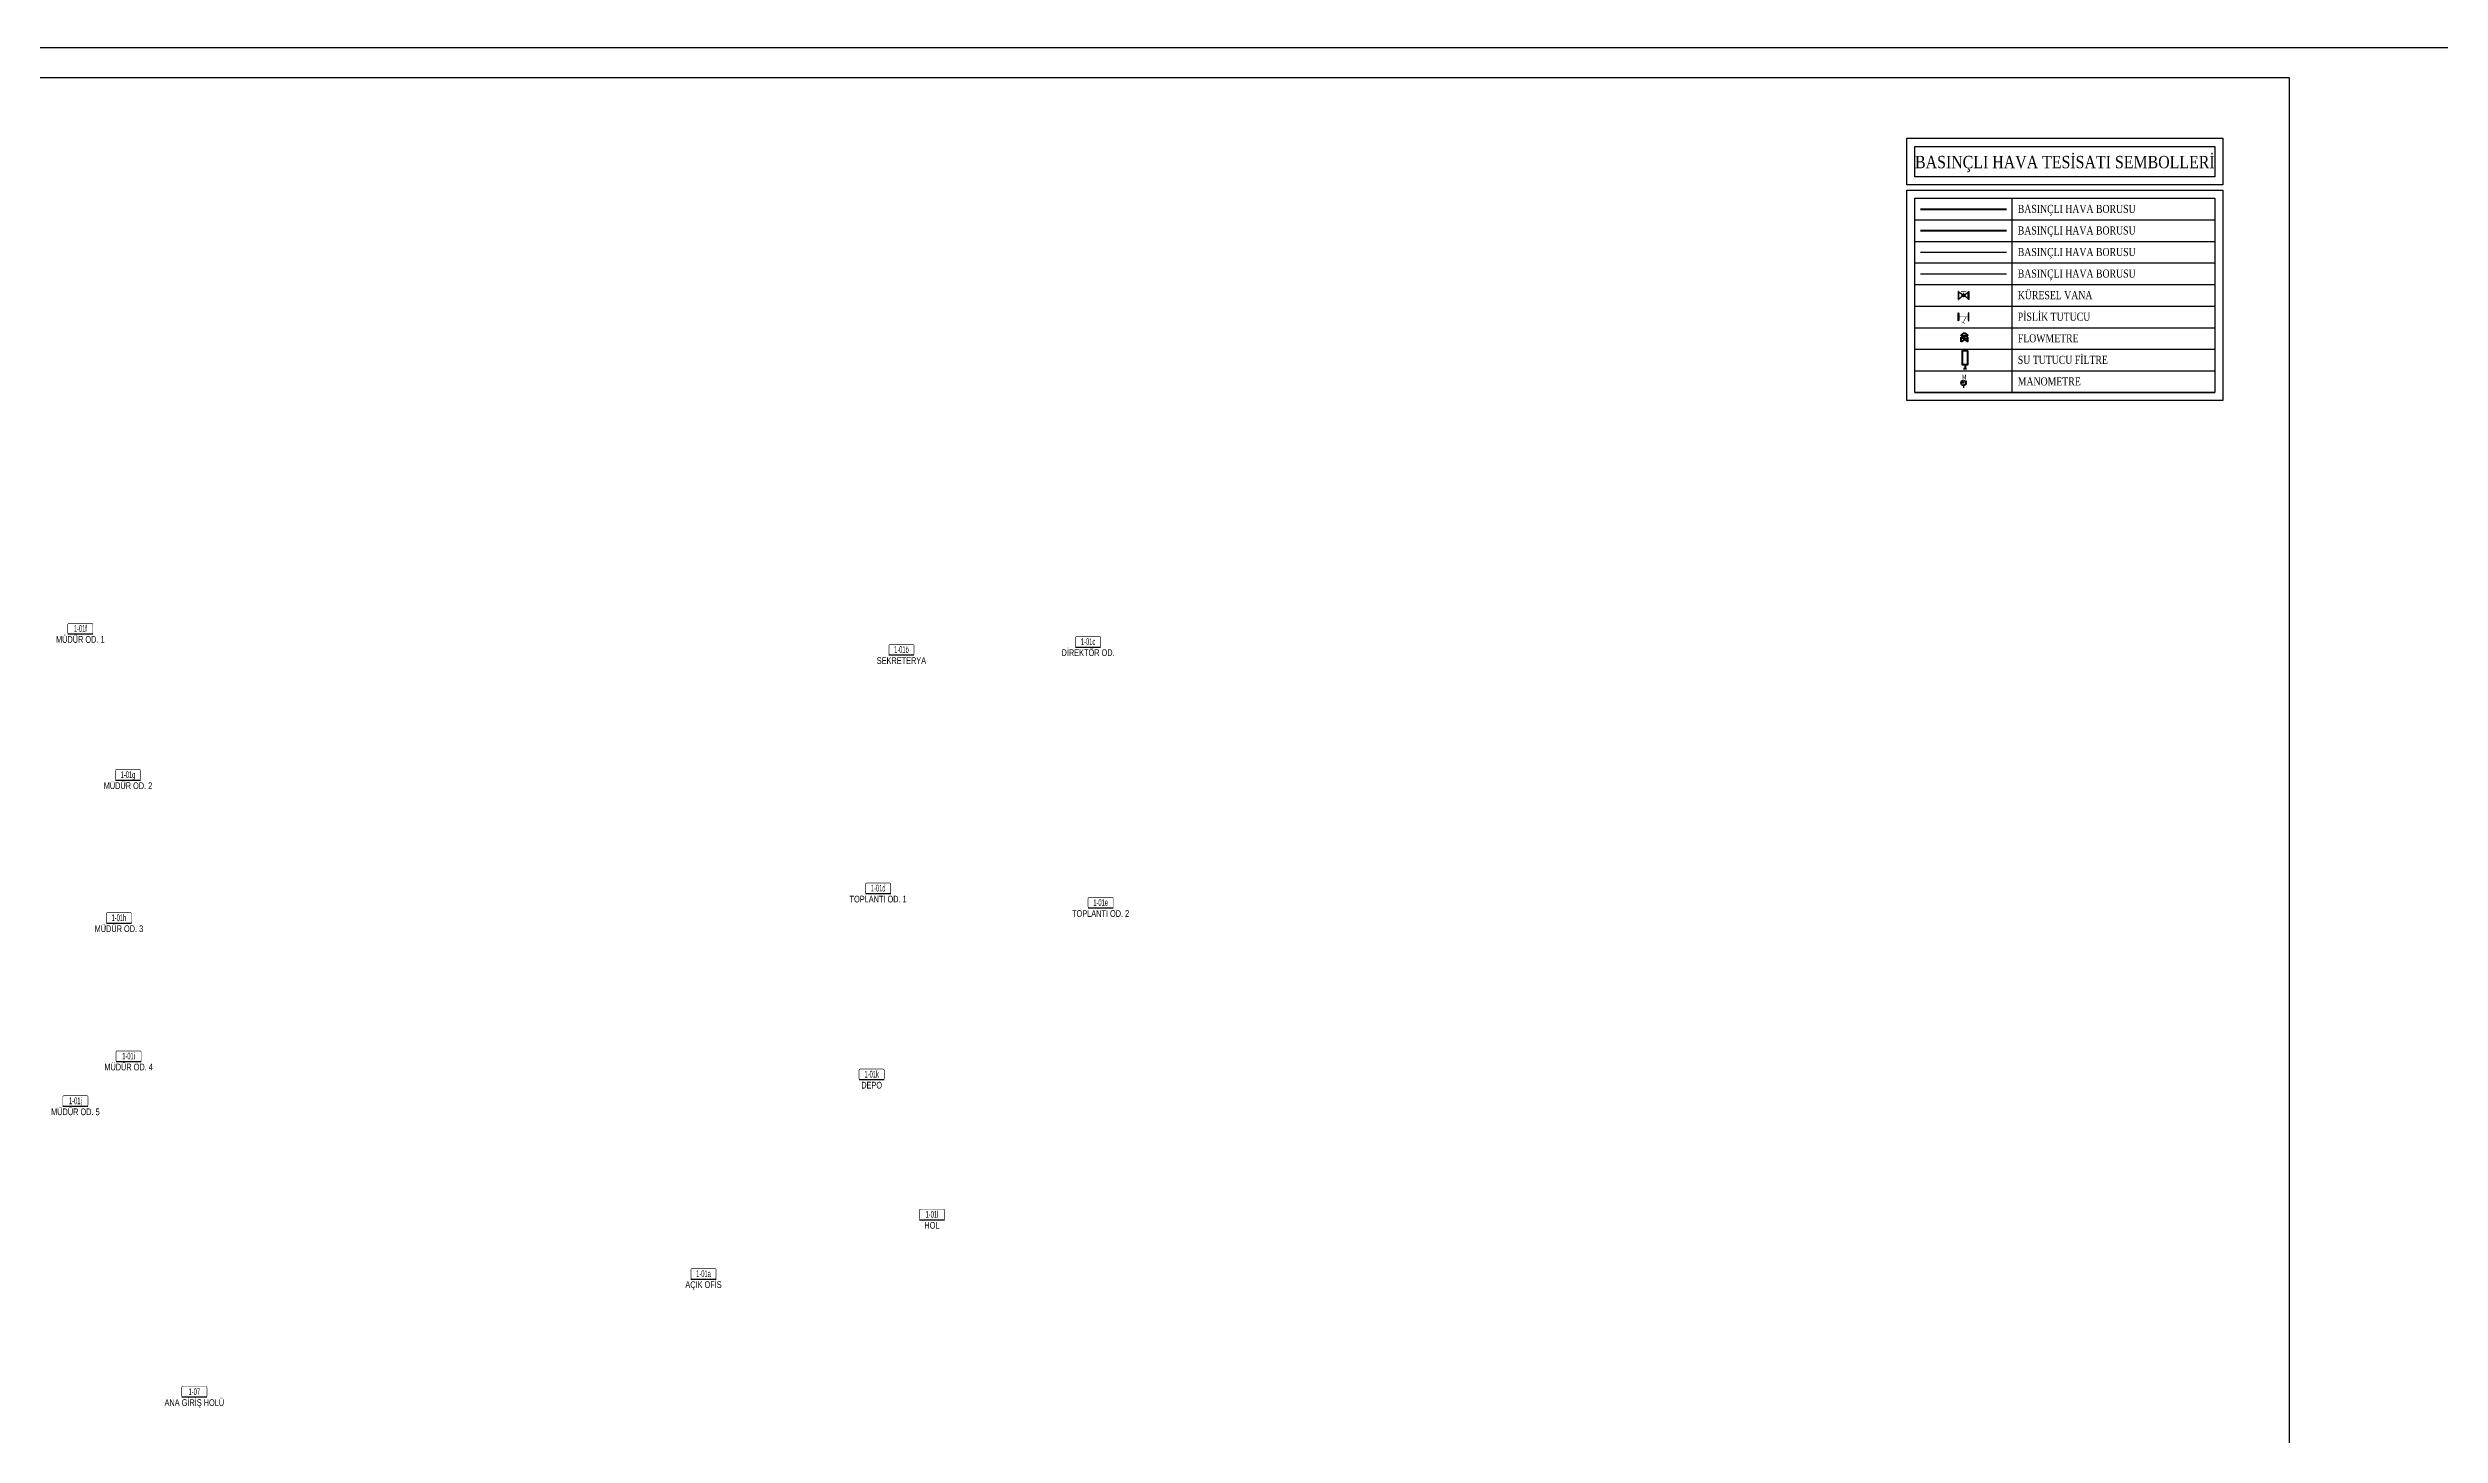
# Model space of a CAD drawing. Header units: centimetres. Extents: x 392964 to 515689, y 49661 to 58661.
# Drawn here: x 462133 to 470064, y 54061 to 58661 of the extents above; entities that cross this region are included whole.
import ezdxf
from ezdxf.enums import TextEntityAlignment as Align

# ---------------------------------------------------------------- set-up
doc = ezdxf.new("R2010")
doc.units = ezdxf.units.CM
doc.linetypes.add('MEDSISTEMBH_LINE', pattern=[1.5, 1.3, 0, -0.2])
doc.linetypes.add('MEDSISTEMKH_LINE', pattern=[1.5, 1.3, 0, -0.2])
for name, color, linetype in [('-M-MAHAL-DEBILER', 7, 'Continuous'), ('-M-MAHAL-ETIKET-NOT', 7, 'Continuous'), ('-M-MAHAL-ETIKET-NOTM', 7, 'Continuous'), ('-M-MAHAL-ETK-', 7, 'Continuous'), ('-M-MAHAL-HAVA-DEGISIM', 7, 'Continuous'), ('-M-MAHAL-NO', 7, 'Continuous'), ('-M-MAHAL-NOM', 7, 'Continuous')]:
    doc.layers.add(name, color=color, linetype=linetype)
for name, color, linetype, lineweight in [('0-KRCN-IST-03CIHAZ', 120, 'Continuous', 30), ('0-KRCN-IST-KÜRESEL VANA', 4, 'Continuous', 25), ('0-KRCN-IST-YAZI', 81, 'Continuous', 30), ('0-KRCN-Z-ANTET', 71, 'Continuous', 30), ('0-MEK-MED-AZOT', 217, '0-A_LINE', 40), ('0-MEK-MED-AZOT SIVI', 3, '0-A_LINE', 40), ('0-MEK-SHT-05CIHAZ', 171, 'Continuous', 40), ('0-MEK-YNG-BORU', 1, 'boruYLINE', 40), ('0-MEK-YNG-MANOMETRE', 122, 'Continuous', 25), ('_MDS_BORU_12.70X0.89_KURU HAVA', 132, 'Continuous', 30), ('_MDS_BORU_22.00X1.00_BASINÇLI HAVA', 5, 'Continuous', 30)]:
    doc.layers.add(name, color=color, linetype=linetype, lineweight=lineweight)
doc.styles.add('-M-ISSO-TEXT-TTF', font='ARIALN.TTF')
doc.styles.add('-M-MHLETK-NOT', font='romans.shx', dxfattribs={"width": 0.7})
doc.styles.add('-M-MHLETK-TEXT', font='ARIALN.TTF', dxfattribs={"width": 0.7})
doc.styles.add('BORU', font='tahoma.ttf', dxfattribs={"width": 0.5})
doc.styles.add('CAP', font='ARIALNB.TTF')
doc.styles.add('DERECE', font='tahoma.ttf', dxfattribs={"width": 0.8})
doc.styles.add('YAZI', font='times.ttf')
doc.linetypes.add('0-A_LINE', pattern='A,100,-1.5,["A",BORU,S=9,R=0,X=0,Y=-4.5],-9,6', length=116.5)
doc.linetypes.add('boruYLINE', pattern='A,50,-0.8,["Y",CAP,S=7,R=0,X=0,Y=-3],-7', length=57.8)

# ---------------------------------------------------------------- blocks, each defined once
blk = doc.blocks.new('M-MHLETK-YNG')
at = {"layer": '-M-MAHAL-ETK-', "color": 0}
for p, q in [((-2.08, 0), (2.08, 0)), ((-1.16, 0), (-1.16, 0))]:
    blk.add_line(p, q, dxfattribs=at)
blk.add_lwpolyline([(-1.88, 1.74, 0.1, 0.1, 0), (1.88, 1.74, 0.1, 0.1, -0.414214), (2.08, 1.54, 0.1, 0.1, 0), (2.08, 0.2, 0.1, 0.1, -0.414214), (1.88, 0, 0.1, 0.1, 0), (-1.88, 0, 0.1, 0.1, -0.414214), (-2.08, 0.2, 0.1, 0.1, 0), (-2.08, 1.54, 0.1, 0.1, -0.414214)], format="xyseb", close=True, dxfattribs=at)
at = {"layer": '-M-MAHAL-DEBILER', "color": 4, "style": '-M-MHLETK-NOT', "width": 0.5, "flags": 8}
blk.add_attdef('DEBIS', text='', height=0.4, dxfattribs=at).set_placement((-2.17, 2.15), align=Align.MIDDLE_CENTER)
at = {"layer": '-M-MAHAL-DEBILER', "color": 191, "style": '-M-MHLETK-NOT', "width": 0.5, "flags": 8}
blk.add_attdef('DEBIR', text='', height=0.4, dxfattribs=at).set_placement((-1.61, 2.15), align=Align.MIDDLE_CENTER)
at = {"layer": '-M-MAHAL-DEBILER', "color": 31, "style": '-M-MHLETK-NOT', "width": 0.5, "flags": 8}
blk.add_attdef('DEBIF', text='', height=0.4, dxfattribs=at).set_placement((1.59, 2.15), align=Align.MIDDLE_CENTER)
at = {"layer": '-M-MAHAL-DEBILER', "color": 1, "style": '-M-MHLETK-NOT', "width": 0.5, "flags": 8}
blk.add_attdef('DEBIE', text='', height=0.4, dxfattribs=at).set_placement((2.32, 2.15), align=Align.MIDDLE_CENTER)
at = {"layer": '-M-MAHAL-ETIKET-NOT', "color": 3}
for tag, height, style, width, flags, p in [('KIS', 0.04, '-M-MHLETK-NOT', 0.5, 9, (-2.59, 1.62)), ('ALAN', 0.04, '-M-MHLETK-NOT', 0.5, 9, (-2.58, 1.56)), ('RH', 0.04, '-M-MHLETK-NOT', 0.5, 9, (-2.39, 1.62)), ('YUKSEKLIK', 0.04, '-M-MHLETK-NOT', 0.5, 9, (-2.32, 1.56)), ('YAZ', 0.04, '-M-MHLETK-NOT', 0.5, 9, (-2.18, 1.62)), ('MAH-ADI', 1.11, '-M-ISSO-TEXT-TTF', 0.8, 8, (0, -0.93))]:
    blk.add_attdef(tag, text='', height=height, dxfattribs=dict(at, style=style, width=width, flags=flags)).set_placement(p, align=Align.MIDDLE_CENTER)
at = {"layer": '-M-MAHAL-ETIKET-NOT', "color": 3, "style": '-M-MHLETK-NOT', "width": 0.5, "flags": 9}
for tag, p, height in [('HL', (-2.62, 1.49), 0.0286), ('KLKTR', (-2.62, 1.42), 0.04), ('RDY-BOY1', (-2.61, 1.37), 0.0286), ('RDY-BOY2', (-2.61, 1.32), 0.0286), ('RDY-BOY3', (-2.61, 1.27), 0.0286), ('RDY-BOY4', (-2.61, 1.22), 0.0286), ('KON-BOY1', (-2.61, 1.14), 0.0286), ('KON-BOY2', (-2.61, 1.09), 0.0286), ('KON-BOY3', (-2.61, 1.04), 0.0286), ('FCU-TIP1', (-2.61, 0.96), 0.0286), ('FCU-TIP2', (-2.61, 0.91), 0.0286), ('FCU-TIP3', (-2.61, 0.86), 0.0286), ('VRV-TIP1', (-2.61, 0.76), 0.0286), ('VRV-TIP2', (-2.61, 0.71), 0.0286), ('HLA', (-2.52, 1.49), 0.0286), ('FCU-ADET1', (-2.52, 0.96), 0.0286), ('FCU-ADET2', (-2.52, 0.91), 0.0286), ('FCU-ADET3', (-2.52, 0.86), 0.0286), ('VRV-ADET1', (-2.52, 0.76), 0.0286), ('VRV-ADET2', (-2.52, 0.71), 0.0286), ('RDY-TIP1', (-2.5, 1.37), 0.0286), ('RDY-TIP2', (-2.5, 1.32), 0.0286), ('RDY-TIP3', (-2.5, 1.27), 0.0286), ('RDY-TIP4', (-2.5, 1.22), 0.0286), ('KON-TIP1', (-2.5, 1.14), 0.0286), ('KON-TIP2', (-2.5, 1.09), 0.0286), ('KON-TIP3', (-2.5, 1.04), 0.0286), ('FCU-KAP1', (-2.4, 0.96), 0.0286), ('FCU-KAP2', (-2.4, 0.91), 0.0286), ('FCU-KAP3', (-2.4, 0.86), 0.0286), ('VRV-KAP1', (-2.4, 0.76), 0.0286), ('VRV-KAP2', (-2.4, 0.71), 0.0286), ('RDY-ADET1', (-2.39, 1.37), 0.0286), ('RDY-ADET2', (-2.39, 1.32), 0.0286), ('RDY-ADET3', (-2.39, 1.27), 0.0286), ('RDY-ADET4', (-2.39, 1.22), 0.0286), ('KON-ADET1', (-2.39, 1.14), 0.0286), ('KON-ADET2', (-2.39, 1.09), 0.0286), ('KON-ADET3', (-2.39, 1.04), 0.0286), ('FCU-DUY1', (-2.27, 0.96), 0.0286), ('FCU-DUY2', (-2.27, 0.91), 0.0286), ('FCU-DUY3', (-2.27, 0.86), 0.0286), ('VRV-DUY1', (-2.27, 0.76), 0.0286), ('VRV-DUY2', (-2.27, 0.71), 0.0286), ('RDY-ISI1', (-2.27, 1.37), 0.0286), ('RDY-ISI2', (-2.27, 1.32), 0.0286), ('RDY-ISI3', (-2.27, 1.27), 0.0286), ('RDY-ISI4', (-2.27, 1.22), 0.0286), ('KON-ISI1', (-2.27, 1.14), 0.0286), ('KON-ISI2', (-2.27, 1.09), 0.0286), ('KON-ISI3', (-2.27, 1.04), 0.0286), ('SHG', (-2.23, 1.49), 0.0286), ('AHU', (-2.23, 1.44), 0.0286), ('FCU-SOG1', (-2.15, 0.96), 0.0286), ('FCU-SOG2', (-2.15, 0.91), 0.0286), ('FCU-SOG3', (-2.15, 0.86), 0.0286), ('VRV-SOG1', (-2.15, 0.76), 0.0286), ('VRV-SOG2', (-2.15, 0.71), 0.0286), ('LHG', (-2.13, 1.49), 0.0286), ('RDY-BNP1', (-2.1, 1.37), 0.0286), ('RDY-BNP2', (-2.1, 1.32), 0.0286), ('RDY-BNP3', (-2.1, 1.27), 0.0286), ('RDY-BNP4', (-2.1, 1.22), 0.0286), ('KON-BNP1', (-2.1, 1.14), 0.0286), ('KON-BNP2', (-2.1, 1.09), 0.0286), ('KON-BNP3', (-2.1, 1.04), 0.0286), ('HG', (-2.04, 1.49), 0.0286), ('FCU-ISI1', (-2.04, 0.96), 0.0286), ('FCU-ISI2', (-2.04, 0.91), 0.0286), ('FCU-ISI3', (-2.04, 0.86), 0.0286), ('VRV-ISI1', (-2.04, 0.76), 0.0286), ('VRV-ISI2', (-2.04, 0.71), 0.0286), ('HGA', (-1.96, 1.49), 0.0286), ('EF', (-1.96, 1.44), 0.0286), ('RDY-BNK1', (-1.96, 1.37), 0.0286), ('RDY-BNK2', (-1.96, 1.32), 0.0286), ('RDY-BNK3', (-1.96, 1.27), 0.0286), ('RDY-BNK4', (-1.96, 1.22), 0.0286), ('KON-BNK1', (-1.96, 1.14), 0.0286), ('KON-BNK2', (-1.96, 1.09), 0.0286), ('KON-BNK3', (-1.96, 1.04), 0.0286), ('FCU-DEBI1', (-1.95, 0.96), 0.0286), ('FCU-DEBI2', (-1.95, 0.91), 0.0286), ('FCU-DEBI3', (-1.95, 0.86), 0.0286), ('VRV-DEBI1', (-1.95, 0.76), 0.0286), ('VRV-DEBI2', (-1.95, 0.71), 0.0286), ('FCU-BNP1', (-1.83, 0.96), 0.0286), ('FCU-BNP2', (-1.83, 0.91), 0.0286), ('FCU-BNP3', (-1.83, 0.86), 0.0286), ('VRV-BNP1', (-1.83, 0.76), 0.0286), ('VRV-BNP2', (-1.83, 0.71), 0.0286), ('FCU-BNK1', (-1.61, 0.96), 0.0286), ('FCU-BNK2', (-1.61, 0.91), 0.0286), ('FCU-BNK3', (-1.61, 0.86), 0.0286), ('VRV-BNK1', (-1.61, 0.76), 0.0286), ('VRV-BNK2', (-1.61, 0.71), 0.0286)]:
    blk.add_attdef(tag, p, '', height=height, dxfattribs=at)
at = {"layer": '-M-MAHAL-ETIKET-NOTM', "color": 3, "style": '-M-ISSO-TEXT-TTF', "width": 0.8, "flags": 8}
blk.add_attdef('MAH-ADI2', text='', height=1.11, dxfattribs=at).set_placement((0, -2.55), align=Align.MIDDLE_CENTER)
at = {"layer": '-M-MAHAL-HAVA-DEGISIM', "style": '-M-MHLETK-NOT', "width": 0.5, "flags": 8}
for tag, p in [('HAVADEG', (0, 3.61)), ('HAVA', (0, 2.4))]:
    blk.add_attdef(tag, text='', height=0.6, dxfattribs=at).set_placement(p, align=Align.MIDDLE_CENTER)
at = {"layer": '-M-MAHAL-NO', "color": 7, "style": '-M-MHLETK-TEXT', "width": 0.6, "flags": 8}
blk.add_attdef('MAH-NO', text='', height=1.11, dxfattribs=at).set_placement((0, 0.89), align=Align.MIDDLE_CENTER)
at = {"layer": '-M-MAHAL-NOM', "color": 7, "style": '-M-MHLETK-TEXT', "width": 0.6, "flags": 8}
blk.add_attdef('MAH-NOM', text='', height=1.11, dxfattribs=at).set_placement((0, 0.89), align=Align.MIDDLE_CENTER)
blk = doc.blocks.new('0-MEK-IST-KÜRESEL VANA 1-2')
at = {"layer": '0-KRCN-IST-KÜRESEL VANA'}
blk.add_hatch(color=256, dxfattribs=at).paths.add_polyline_path([(0, 1.4, 1), (0, -1.5, 1)])
for p, q in [((-3.1, 4.3), (-0.8, 1.1)), ((-3.1, 4.3), (3, 4.3)), ((0.8, 1.1), (3, 4.3)), ((-3.1, -4.3), (-0.9, -1.2)), ((-3.1, -4.3), (3, -4.3)), ((0.9, -1.2), (3, -4.3))]:
    blk.add_line(p, q, dxfattribs=at)
for points in [[(3.7, 4.5), (3.7, 5), (-3.8, 5), (-3.8, 4.5)], [(3.7, -4.6), (3.7, -5), (-3.8, -5), (-3.8, -4.6)]]:
    blk.add_lwpolyline(points, close=True, dxfattribs=at)
at = {"layer": '0-KRCN-IST-KÜRESEL VANA', "const_width": 0.5}
blk.add_lwpolyline([(0, 0), (3.7, 0)], dxfattribs=at)
blk.add_lwpolyline([(3.7, 0), (3.7, -2.5), (3.7, 2.3)], close=True, dxfattribs=at)
at = {"layer": '0-KRCN-IST-KÜRESEL VANA'}
blk.add_circle((0, 0), 1.42, dxfattribs=at)
blk = doc.blocks.new('0-MEK-IST-PİSLİK TUTUCU')
at = {"layer": '0-KRCN-IST-KÜRESEL VANA'}
for p, q in [((-3, 9.3), (3, 9.3)), ((-3, 0.7), (3, 0.7))]:
    blk.add_line(p, q, dxfattribs=at)
for points in [[(3.7, 9.6), (3.7, 10), (-3.7, 10), (-3.7, 9.6)], [(3.7, 0.4), (3.7, 0), (-3.7, 0), (-3.7, 0.4)]]:
    blk.add_lwpolyline(points, close=True, dxfattribs=at)
at = {"layer": '0-KRCN-IST-KÜRESEL VANA', "const_width": 0.5}
for points in [[(0, 9.3), (0, 0.7)], [(0, 7.4), (5.3, 4.6)], [(4.5, 3), (6.2, 6.3)]]:
    blk.add_lwpolyline(points, dxfattribs=at)
blk = doc.blocks.new('G$C96861C69')
at = {"layer": '0-MEK-YNG-BORU', "color": 4, "ltscale": 1.5}
for p, q in [((8.1, 8.3), (-8.2, 8.3)), ((-8.1, -5.5), (-8.1, 5.5)), ((-8.1, 5.5), (8.1, -5.5)), ((8.1, 5.5), (-8.1, -5.5)), ((0, 0), (0, 8.3)), ((8.1, -5.5), (8.1, 5.5))]:
    blk.add_line(p, q, dxfattribs=at)
blk.add_arc((-0.1, 6.1), 8.45, 15.7246, 164.2754, dxfattribs=at)
blk = doc.blocks.new('0-MEK-IST-MANOMETRE')
at = {"layer": '0-MEK-YNG-MANOMETRE'}
for p, q in [((-3.9, 1.3), (-2.8, 0.9)), ((-2.4, 3.3), (-1.7, 2.4)), ((0, 0), (-1.3, 4)), ((0, 4.1), (0, 2.9)), ((2.4, 3.3), (1.7, 2.4)), ((3.9, 1.3), (2.8, 0.9)), ((-3.9, -1.3), (-2.8, -0.9)), ((-2.4, -3.3), (-1.7, -2.4)), ((0, -4.1), (0, -2.9)), ((0, -5), (0, -9.1)), ((2.4, -3.3), (1.7, -2.4)), ((3.9, -1.3), (2.8, -0.9))]:
    blk.add_line(p, q, dxfattribs=at)
for radius in [5, 0.719]:
    blk.add_circle((0, 0), radius, dxfattribs=at)
at = {"layer": '0-MEK-YNG-MANOMETRE', "style": 'DERECE', "width": 0.8}
blk.add_text('M', height=9.09, dxfattribs=at).set_placement((-3.4, 6.1))

msp = doc.modelspace()

# ---------------------------------------------------------------- linework, layer by layer
at = {"layer": '0-KRCN-IST-YAZI'}
for p, q in [((468323, 58162.3), (469317.3, 58162.3)), ((468644.8, 57518.8), (468644.8, 58162.3)), ((468323, 58090.8), (469317.3, 58090.8)), ((468323, 58019.3), (469317.3, 58019.3)), ((468323, 57947.8), (469317.3, 57947.8)), ((468323, 57876.3), (469317.3, 57876.3)), ((468323, 57804.8), (469317.3, 57804.8)), ((468323, 57804.8), (469317.3, 57804.8)), ((468323, 57804.8), (469317.3, 57804.8)), ((468323, 57733.3), (469317.3, 57733.3)), ((468323, 57733.3), (469317.3, 57733.3)), ((468323, 57661.8), (469317.3, 57661.8)), ((468323, 57590.3), (469317.3, 57590.3)), ((468323, 57518.8), (469317.3, 57518.8))]:
    msp.add_line(p, q, dxfattribs=at)
for points in [[(468296.2, 58361.3), (469344.1, 58361.3), (469344.1, 58207), (468296.2, 58207)], [(468323, 58334.4), (469317.3, 58334.4), (469317.3, 58233.8), (468323, 58233.8)], [(468296.2, 58189.1), (469344.1, 58189.1), (469344.1, 57492), (468296.2, 57492)], [(468323, 58162.3), (469317.3, 58162.3), (469317.3, 57518.8), (468323, 57518.8)]]:
    msp.add_lwpolyline(points, close=True, dxfattribs=at)
at = {"layer": '0-KRCN-Z-ANTET'}
for points in [[(392964.1, 49661.3), (515688.8, 49661.3), (515688.8, 58661.3), (392964.1, 58661.3)], [(438064.1, 49761.3), (469564.1, 49761.3), (469564.1, 58561.3), (438064.1, 58561.3)]]:
    msp.add_lwpolyline(points, close=True, dxfattribs=at)
at = {"layer": '0-MEK-MED-AZOT'}
msp.add_line((468340.9, 58126.6), (468626.9, 58126.6), dxfattribs=at)
at = {"layer": '0-MEK-MED-AZOT SIVI'}
msp.add_line((468340.9, 58055.1), (468626.9, 58055.1), dxfattribs=at)
at = {"layer": '0-MEK-SHT-05CIHAZ'}
for p, q in [((468483.7, 57597.8), (468494, 57597.8)), ((468488.9, 57610.9), (468488.9, 57597.8))]:
    msp.add_line(p, q, dxfattribs=at)
msp.add_lwpolyline([(468497.9, 57656.6), (468479.9, 57656.6), (468479.9, 57610.9), (468497.9, 57610.9)], close=True, dxfattribs=at)
at = {"layer": '_MDS_BORU_12.70X0.89_KURU HAVA', "color": 241, "linetype": 'MEDSISTEMKH_LINE', "ltscale": 80}
msp.add_line((468340.9, 57983.6), (468626.9, 57983.6), dxfattribs=at)
at = {"layer": '_MDS_BORU_22.00X1.00_BASINÇLI HAVA', "linetype": 'MEDSISTEMBH_LINE', "ltscale": 80}
msp.add_line((468340.9, 57912.1), (468626.9, 57912.1), dxfattribs=at)

# ---------------------------------------------------------------- block references
at = {"layer": '-M-MAHAL-ETK-', "xscale": 20, "yscale": 20, "zscale": 20}
for p, values in [((462240.4, 56718.1), {'MAH-NO': '1-01f', 'MAH-ADI': 'MÜDÜR OD. 1'}), ((465581.5, 56674.3), {'MAH-NO': '1-01c', 'MAH-ADI': 'DİREKTÖR OD.'}), ((464962.7, 56648.1), {'MAH-NO': '1-01b', 'MAH-ADI': 'SEKRETERYA'}), ((462398.5, 56233.2), {'MAH-NO': '1-01g', 'MAH-ADI': 'MÜDÜR OD. 2'}), ((464885.4, 55857.1), {'MAH-NO': '1-01d', 'MAH-ADI': 'TOPLANTI OD. 1'}), ((465623.1, 55809.3), {'MAH-NO': '1-01e', 'MAH-ADI': 'TOPLANTI OD. 2'}), ((462368.4, 55758.9), {'MAH-NO': '1-01h', 'MAH-ADI': 'MÜDÜR OD. 3'}), ((462400.5, 55300.3), {'MAH-NO': '1-01i', 'MAH-ADI': 'MÜDÜR OD. 4'}), ((464864, 55240.1), {'MAH-NO': '1-01k', 'MAH-ADI': 'DEPO'}), ((462224.1, 55151.8), {'MAH-NO': '1-01j', 'MAH-ADI': 'MÜDÜR OD. 5'}), ((465064, 54775.5), {'MAH-NO': '1-01l', 'MAH-ADI': 'HOL'}), ((464306.5, 54578.7), {'MAH-NO': '1-01a', 'MAH-ADI': 'AÇIK OFİS'}), ((462618.4, 54187.6), {'MAH-NO': '1-07', 'MAH-ADI': 'ANA GİRİŞ HOLÜ'})]:
    msp.add_blockref('M-MHLETK-YNG', p, dxfattribs=at).add_auto_attribs(values)
at = {"layer": '0-KRCN-IST-03CIHAZ', "xscale": 3.575084001033858, "yscale": 3.575084001033858, "zscale": 3.575084001033858}
for name, p, rotation in [('0-MEK-IST-KÜRESEL VANA 1-2', (468483.8, 57840.6), 90), ('0-MEK-IST-PİSLİK TUTUCU', (468466, 57769.1), 270)]:
    msp.add_blockref(name, p, dxfattribs=dict(at, rotation=rotation))
at = {"layer": '0-KRCN-IST-03CIHAZ', "xscale": 1.787542000516929, "yscale": 1.787542000516929, "zscale": 1.787542000516929}
msp.add_blockref('0-MEK-IST-MANOMETRE', (468483.9, 57550.2), dxfattribs=at)
at = {"layer": '0-KRCN-Z-ANTET', "ltscale": 1.5, "xscale": 1.40910417906519, "yscale": 1.40910417906519, "zscale": 1.40910417906519}
msp.add_blockref('G$C96861C69', (468487.1, 57693.8), dxfattribs=at)

# ---------------------------------------------------------------- texts
at = {"layer": '0-KRCN-IST-YAZI', "color": 61, "style": 'YAZI', "width": 0.85}
msp.add_text('BASINÇLI HAVA TESİSATI SEMBOLLERİ', height=41.024, dxfattribs=at).set_placement((468819.8, 58282.5), align=Align.MIDDLE_CENTER)
at = {"layer": '0-KRCN-IST-YAZI', "color": 61, "style": 'YAZI', "width": 0.8}
for s, height, p in [('BASINÇLI HAVA BORUSU', 26.813, (468663.8, 58113.8)), ('BASINÇLI HAVA BORUSU', 26.813, (468663.8, 58042.3)), ('BASINÇLI HAVA BORUSU', 26.813, (468663.8, 57970.8)), ('BASINÇLI HAVA BORUSU', 26.813, (468663.8, 57899.3)), ('KÜRESEL VANA', 26.813, (468663.8, 57827.8)), ('PİSLİK TUTUCU', 26.813, (468663.8, 57756.3)), ('FLOWMETRE', 26.81, (468663.8, 57684.8)), ('SU TUTUCU FİLTRE', 26.813, (468663.8, 57613.3)), ('MANOMETRE', 26.81, (468663.8, 57541.8))]:
    msp.add_text(s, height=height, dxfattribs=at).set_placement(p)

doc.saveas('drawing.dxf')
